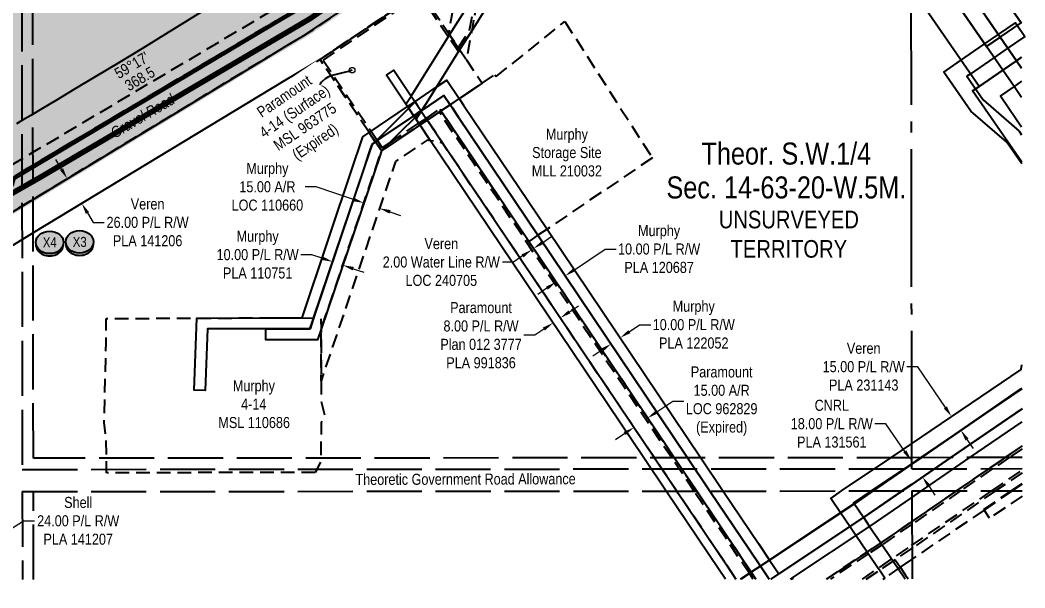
# Model space of a CAD drawing. Extents: x 503915 to 506420, y 6032769 to 6034726.
# Drawn here: x 504877 to 505789, y 6032769 to 6033284 of the extents above; entities that cross this region are included whole.
import ezdxf
from ezdxf.enums import TextEntityAlignment as Align

# ---------------------------------------------------------------- set-up
doc = ezdxf.new("R2010")
doc.units = 0
doc.header["$LTSCALE"] = 5
doc.header["$PDSIZE"] = 0.5
for name, pattern in [('foc-ACCESSROAD', [3.75, 2.5, -1.25]), ('foc-FLOWLINE', [3.75, 2.5, -1.25]), ('foc-QUARTERLINE', [33, 25, -3, 2, -3]), ('foc-UNSURVEYED', [12.5, 10, -2.5])]:
    doc.linetypes.add(name, pattern=pattern)
doc.layers.get('Defpoints').update_dxf_attribs({"color": 9})
for name, color, linetype in [('AS-ROADS', 254, 'Continuous'), ('C-AR', 13, 'foc-ACCESSROAD'), ('C-RW', 13, 'Continuous'), ('C-SYMBOL', 7, 'Continuous'), ('C-WS', 13, 'foc-ACCESSROAD'), ('F-AR', 190, 'foc-ACCESSROAD'), ('F-EZE', 190, 'foc-FLOWLINE'), ('F-RW', 190, 'Continuous'), ('F-WS', 190, 'foc-ACCESSROAD'), ('L-BD', 7, 'Continuous'), ('L-ROAD-T', 7, 'Continuous'), ('L-SECQ', 8, 'foc-QUARTERLINE'), ('L-UNS-T', 3, 'Continuous'), ('L-USEC', 7, 'foc-UNSURVEYED'), ('P-CROSSINGS', 250, 'Continuous'), ('P-PROPOSED', 10, 'Continuous'), ('P-PROPOSED-H', 21, 'Continuous'), ('T-WATER', 160, 'Continuous'), ('T-WATER-H', 133, 'Continuous')]:
    doc.layers.add(name, color=color, linetype=linetype)
for name, color, linetype, lineweight in [('C-AR-T', 13, 'Continuous', 9), ('C-RW-T', 13, 'Continuous', 9), ('F-AR-T', 190, 'Continuous', 9), ('F-RW-T', 190, 'Continuous', 9), ('F-WS-T', 190, 'Continuous', 9), ('T-TEXT', 48, 'Continuous', 18)]:
    doc.layers.add(name, color=color, linetype=linetype, lineweight=lineweight)
doc.styles.add('175L', font='ARIALN.TTF', dxfattribs={"height": 20})
doc.styles.add('80CG', font='ARIALN.TTF', dxfattribs={"height": 10})
doc.styles.add('80L', font='ARIALN.TTF', dxfattribs={"height": 10})
doc.styles.add('Crossing', font='ARIALN.TTF', dxfattribs={"height": 10})
doc.styles.get("Standard").update_dxf_attribs({"font": 'ARIALN.TTF'})
doc.dimstyles.new('Compass 5 000', dxfattribs={"dimscale": 5, "dimtxt": 9, "dimasz": 2, "dimexe": 0.2, "dimexo": 0.0625, "dimgap": 0.5, "dimtad": 0, "dimtih": 1, "dimtoh": 1, "dimzin": 0, "dimdsep": 46, "dimtxsty": '80CG', "dimcen": 0.1, "dimse1": 1, "dimse2": 1, "dimclrd": 256, "dimclrt": 256, "dimaunit": 1, "dimadec": 4, "dimazin": 0, "dimtfac": 0.06, "dimtofl": 0, "dimtmove": 0, "dimatfit": 1, "dimfxl": 0.2, "dimtolj": 1, "dimtzin": 0, "dimlwd": -1, "dimarcsym": 0})

# ---------------------------------------------------------------- blocks, each defined once
blk = doc.blocks.new('*D422')
at = {"layer": 'Defpoints', "color": 0, "transparency": 16777216}
for p in [(505203.43, 6033113.46), (505164.11, 6033044.26), (505178.31, 6033039.44)]:
    blk.add_point(p, dxfattribs=at)
at = {"layer": 'F-AR-T', "transparency": 16777216}
for p, q in [((505145.97, 6033132.96), (505135.97, 6033132.96)), ((505179.76, 6033121.5), (505145.97, 6033132.96)), ((505212.9, 6033110.25), (505222.37, 6033107.04))]:
    blk.add_line(p, q, dxfattribs=at)
for points in [[(505180.29, 6033123.08), (505179.22, 6033119.92), (505189.23, 6033118.28)], [(505213.44, 6033111.83), (505212.37, 6033108.67), (505203.43, 6033113.46)]]:
    blk.add_solid(points, dxfattribs=at)
at = {"layer": 'F-AR-T', "transparency": 16777216, "insert": (505101.68, 6033132.96), "char_height": 10, "attachment_point": 5, "style": '80CG'}
blk.add_mtext('\\A1;Murphy\\P15.00 A/R\\PLOC 110660', dxfattribs=at)
blk = doc.blocks.new('*D426')
at = {"layer": 'Defpoints', "color": 0, "transparency": 16777216}
for p in [(505437.01, 6032937.44), (505424.55, 6032929.06), (505446.65, 6032923.1)]:
    blk.add_point(p, dxfattribs=at)
at = {"layer": 'F-AR-T', "transparency": 16777216}
for p, q in [((505454.95, 6032928.68), (505469.57, 6032938.52)), ((505469.57, 6032938.52), (505479.57, 6032938.52)), ((505425.9, 6032909.14), (505417.6, 6032903.56))]:
    blk.add_line(p, q, dxfattribs=at)
for points in [[(505454.02, 6032930.07), (505455.88, 6032927.3), (505446.65, 6032923.1)], [(505424.97, 6032910.52), (505426.83, 6032907.76), (505434.19, 6032914.72)]]:
    blk.add_solid(points, dxfattribs=at)
at = {"layer": 'F-AR-T', "transparency": 16777216, "insert": (505513.88, 6032938.52), "char_height": 10, "attachment_point": 5, "style": '80CG'}
blk.add_mtext('\\A1;Paramount\\P15.00 A/R\\PLOC 962829\\P(Expired)', dxfattribs=at)
blk = doc.blocks.new('*D431')
at = {"layer": 'C-RW-T', "transparency": 16777216}
for p, q in [((504914.88, 6033148.98), (504909.79, 6033157.59)), ((504938.35, 6033109.27), (504943.44, 6033100.66)), ((504943.44, 6033100.66), (504953.44, 6033100.66))]:
    blk.add_line(p, q, dxfattribs=at)
for points in [[(504916.32, 6033149.83), (504913.45, 6033148.13), (504919.97, 6033140.37)], [(504939.79, 6033110.11), (504936.92, 6033108.42), (504933.26, 6033117.87)]]:
    blk.add_solid(points, dxfattribs=at)
at = {"layer": 'Defpoints', "color": 0, "transparency": 16777216}
for p in [(504933.26, 6033117.87), (504804.86, 6033072.34), (504818.15, 6033049.84)]:
    blk.add_point(p, dxfattribs=at)
at = {"layer": 'C-RW-T', "transparency": 16777216, "insert": (504992.98, 6033100.66), "char_height": 10, "attachment_point": 5, "style": '80CG', "bg_fill": 3, "box_fill_scale": 1.1, "bg_fill_color": 256, "bg_fill_true_color": 13158600, "bg_fill_transparency": 0}
blk.add_mtext('\\A1;Veren\\P26.00 P/L R/W\\PPLA 141206', dxfattribs=at)
blk = doc.blocks.new('*D434')
at = {"layer": 'Defpoints', "color": 0, "transparency": 16777216}
for p in [(505376.77, 6033062.86), (505368.47, 6033057.28), (505421.78, 6032995.96)]:
    blk.add_point(p, dxfattribs=at)
at = {"layer": 'F-RW-T', "transparency": 16777216}
for p, q in [((505430.08, 6033001.54), (505439.47, 6033007.86)), ((505439.47, 6033007.86), (505449.47, 6033007.86)), ((505405.19, 6032984.8), (505396.89, 6032979.22))]:
    blk.add_line(p, q, dxfattribs=at)
for points in [[(505429.14, 6033002.92), (505431.01, 6033000.16), (505421.78, 6032995.96)], [(505404.26, 6032986.18), (505406.12, 6032983.41), (505413.48, 6032990.38)]]:
    blk.add_solid(points, dxfattribs=at)
at = {"layer": 'F-RW-T', "transparency": 16777216, "insert": (505488.55, 6033007.86), "char_height": 10, "attachment_point": 5, "style": '80CG'}
blk.add_mtext('\\A1;Murphy\\P10.00 P/L R/W\\PPLA 122052', dxfattribs=at)
blk = doc.blocks.new('*D436')
at = {"layer": 'Defpoints', "color": 0, "transparency": 16777216}
for p in [(505159.68, 6033061.47), (505160.86, 6033064.99), (505168.93, 6033058.35)]:
    blk.add_point(p, dxfattribs=at)
at = {"layer": 'F-RW-T', "transparency": 16777216}
for p, q in [((505141.91, 6033071.37), (505131.91, 6033071.37)), ((505151.38, 6033068.18), (505141.91, 6033071.37)), ((505179.59, 6033058.69), (505189.07, 6033055.5))]:
    blk.add_line(p, q, dxfattribs=at)
for points in [[(505151.92, 6033069.76), (505150.85, 6033066.6), (505160.86, 6033064.99)], [(505180.12, 6033060.27), (505179.06, 6033057.11), (505170.11, 6033061.88)]]:
    blk.add_solid(points, dxfattribs=at)
at = {"layer": 'F-RW-T', "transparency": 16777216, "insert": (505092.82, 6033071.37), "char_height": 10, "attachment_point": 5, "style": '80CG'}
blk.add_mtext('\\A1;Murphy\\P10.00 P/L R/W\\PPLA 110751', dxfattribs=at)
blk = doc.blocks.new('*D437')
at = {"layer": 'Defpoints', "color": 0, "transparency": 16777216}
for p in [(505371.9, 6033052.18), (505366.17, 6033042.7), (505374.51, 6033048.31)]:
    blk.add_point(p, dxfattribs=at)
at = {"layer": 'F-RW-T', "transparency": 16777216}
for p, q in [((505380.2, 6033057.76), (505408.02, 6033076.48)), ((505408.02, 6033076.48), (505418.02, 6033076.48)), ((505355.27, 6033040.99), (505346.97, 6033035.41))]:
    blk.add_line(p, q, dxfattribs=at)
for points in [[(505379.27, 6033059.15), (505381.13, 6033056.38), (505371.9, 6033052.18)], [(505354.34, 6033042.37), (505356.2, 6033039.61), (505363.57, 6033046.57)]]:
    blk.add_solid(points, dxfattribs=at)
at = {"layer": 'F-RW-T', "transparency": 16777216, "insert": (505457.11, 6033076.48), "char_height": 10, "attachment_point": 5, "style": '80CG'}
blk.add_mtext('\\A1;Murphy\\P10.00 P/L R/W\\PPLA 120687', dxfattribs=at)
blk = doc.blocks.new('*D441')
at = {"layer": 'Defpoints', "color": 0, "transparency": 16777216}
for p in [(505681.7, 6032881.85), (505685.84, 6032884.7), (505691.92, 6032866.99)]:
    blk.add_point(p, dxfattribs=at)
at = {"layer": 'F-RW-T', "transparency": 16777216}
for p, q in [((505662.9, 6032918.03), (505652.9, 6032918.03)), ((505680.17, 6032892.94), (505662.9, 6032918.03)), ((505701.74, 6032861.61), (505707.41, 6032853.37))]:
    blk.add_line(p, q, dxfattribs=at)
for points in [[(505681.55, 6032893.88), (505678.8, 6032891.99), (505685.84, 6032884.7)], [(505703.11, 6032862.55), (505700.37, 6032860.66), (505696.07, 6032869.85)]]:
    blk.add_solid(points, dxfattribs=at)
at = {"layer": 'F-RW-T', "transparency": 16777216, "insert": (505613.81, 6032918.03), "char_height": 10, "attachment_point": 5, "style": '80CG'}
blk.add_mtext('\\A1;CNRL\\P18.00 P/L R/W\\PPLA 131561', dxfattribs=at)
blk = doc.blocks.new('*D443')
at = {"layer": 'Defpoints', "color": 0, "transparency": 16777216}
for p in [(505343, 6033050.31), (505336.38, 6033045.86), (505360.85, 6033009.49)]:
    blk.add_point(p, dxfattribs=at)
at = {"layer": 'F-RW-T', "transparency": 16777216}
for p, q in [((505375.76, 6033019.52), (505384.06, 6033025.1)), ((505352.56, 6033003.91), (505344.26, 6032998.32)), ((505344.26, 6032998.32), (505334.26, 6032998.32))]:
    blk.add_line(p, q, dxfattribs=at)
for points in [[(505374.83, 6033020.9), (505376.69, 6033018.14), (505367.47, 6033013.94)], [(505351.63, 6033005.29), (505353.49, 6033002.52), (505360.85, 6033009.49)]]:
    blk.add_solid(points, dxfattribs=at)
at = {"layer": 'F-RW-T', "transparency": 16777216, "insert": (505295.52, 6032998.32), "char_height": 10, "attachment_point": 5, "style": '80CG', "bg_fill": 3, "box_fill_scale": 1.1, "bg_fill_color": 256, "bg_fill_true_color": 13158600, "bg_fill_transparency": 0}
blk.add_mtext('\\A1;Paramount\\P8.00 P/L R/W\\PPlan 012 3777\\PPLA 991836', dxfattribs=at)
blk = doc.blocks.new('*D459')
at = {"layer": 'C-AR-T', "transparency": 16777216}
for p, q in [((505351.47, 6033082.53), (505359.77, 6033088.11)), ((505333.24, 6033070.26), (505324.94, 6033064.68)), ((505324.94, 6033064.68), (505314.94, 6033064.68))]:
    blk.add_line(p, q, dxfattribs=at)
for points in [[(505350.54, 6033083.91), (505352.4, 6033081.14), (505343.18, 6033076.94)], [(505332.31, 6033071.64), (505334.17, 6033068.88), (505341.54, 6033075.84)]]:
    blk.add_solid(points, dxfattribs=at)
at = {"layer": 'Defpoints', "color": 0, "transparency": 16777216}
for p in [(505311.49, 6033120.51), (505313.13, 6033121.61), (505341.54, 6033075.84)]:
    blk.add_point(p, dxfattribs=at)
at = {"layer": 'C-AR-T', "transparency": 16777216, "insert": (505259.49, 6033064.68), "char_height": 10, "attachment_point": 5, "style": '80CG'}
blk.add_mtext('\\A1;Veren\\P2.00 Water Line R/W\\PLOC 240705', dxfattribs=at)
blk = doc.blocks.new('xing2')
h = blk.add_hatch(color=50)
h.dxf.hatch_style = 1
edge = h.paths.add_edge_path()
edge.add_ellipse((0, 0), major_axis=(-12.5, 0), ratio=0.816297, start_angle=0, end_angle=360)
h = blk.add_hatch(color=250)
h.dxf.hatch_style = 1
edge = h.paths.add_edge_path()
edge.add_ellipse((0, -2.05), major_axis=(-12.5, 0), ratio=0.816297, start_angle=0, end_angle=180)
edge.add_line((12.5, -2.05), (12.5, 0))
edge.add_ellipse((0, 0), major_axis=(-12.5, 0), ratio=0.816297, start_angle=0, end_angle=180, ccw=False)
edge.add_line((-12.5, 0), (-12.5, -2.05))
at = {"color": 250}
blk.add_ellipse((0, 0), major_axis=(-12.5, 0), ratio=0.816297, dxfattribs=at)
blk.add_ellipse((0, -2.05), major_axis=(-12.5, 0), ratio=0.816297, start_param=0, end_param=3.141593, dxfattribs=at)
at = {"color": 250, "style": 'Crossing'}
blk.add_attdef('CROSSING', text='', height=9, dxfattribs=at).set_placement((0.09, 0.02), align=Align.MIDDLE_CENTER)
at = {"color": 250, "style": 'Crossing', "flags": 1}
for tag, p in [('OWNER', (0.09, -12.49)), ('DESCRIPTION', (0.09, -25.77)), ('LOCATION', (0.09, -39.3)), ('DWG_REF', (0.09, -52.84))]:
    blk.add_attdef(tag, text='', height=9, dxfattribs=at).set_placement(p, align=Align.MIDDLE_CENTER)
blk = doc.blocks.new('*D475')
at = {"layer": 'C-RW-T', "transparency": 16777216}
for p, q in [((504829.66, 6032797.9), (504880.47, 6032829.9)), ((504880.47, 6032829.9), (504890.47, 6032829.9)), ((504792.43, 6032774.44), (504783.96, 6032769.11))]:
    blk.add_line(p, q, dxfattribs=at)
for points in [[(504828.77, 6032799.31), (504830.55, 6032796.49), (504821.2, 6032792.57)], [(504791.54, 6032775.85), (504793.31, 6032773.03), (504800.89, 6032779.77)]]:
    blk.add_solid(points, dxfattribs=at)
at = {"layer": 'Defpoints', "color": 0, "transparency": 16777216}
for p in [(504811.63, 6032807.75), (504791.32, 6032794.96), (504821.2, 6032792.57)]:
    blk.add_point(p, dxfattribs=at)
at = {"layer": 'C-RW-T', "transparency": 16777216, "insert": (504930.01, 6032829.9), "char_height": 10, "attachment_point": 5, "style": '80CG'}
blk.add_mtext('\\A1;Shell\\P24.00 P/L R/W\\PPLA 141207', dxfattribs=at)
blk = doc.blocks.new('*D484')
at = {"layer": 'C-RW-T', "transparency": 16777216}
for p, q in [((505691.84, 6032969.73), (505681.84, 6032969.73)), ((505716.83, 6032932.83), (505691.84, 6032969.73)), ((505736.47, 6032903.82), (505742.08, 6032895.54))]:
    blk.add_line(p, q, dxfattribs=at)
for points in [[(505718.21, 6032933.76), (505715.45, 6032931.89), (505722.44, 6032924.55)], [(505737.85, 6032904.76), (505735.09, 6032902.89), (505730.87, 6032912.1)]]:
    blk.add_solid(points, dxfattribs=at)
at = {"layer": 'Defpoints', "color": 0, "transparency": 16777216}
for p in [(505755.39, 6032946.86), (505763.81, 6032934.42), (505722.44, 6032924.55)]:
    blk.add_point(p, dxfattribs=at)
at = {"layer": 'C-RW-T', "transparency": 16777216, "insert": (505642.75, 6032969.73), "char_height": 10, "attachment_point": 5, "style": '80CG'}
blk.add_mtext('\\A1;Veren\\P15.00 P/L R/W\\PPLA 231143', dxfattribs=at)

msp = doc.modelspace()

# ---------------------------------------------------------------- hatches: boundary and pattern name
at = {"layer": 'AS-ROADS', "true_color": 0xf3d8df}
h = msp.add_hatch(color=254, dxfattribs=at)
h.dxf.hatch_style = 1
h.paths.add_polyline_path([(505287.288, 6033380.609), (505277.919, 6033328.244), (505236.272, 6033335.722), (505137.742, 6033269.355), (505118.383, 6033257.901), (505105.474, 6033250.263), (504890.392, 6033119.849), (504864.417, 6033104.099), (504860.253, 6033101.575), (504852.025, 6033096.585), (504792.386, 6033061.204), (504780.215, 6033053.99), (504773.354, 6033049.924), (504715.604, 6033144.287), (504765.87, 6033253.28), (504656.879, 6033303.546), (504606.612, 6033194.554), (504653.54, 6033172.924), (504607.961, 6033144.221), (504604.697, 6033149.828), (504595.348, 6033164.647), (504488.11, 6033334.926), (504480.121, 6033347.612), (504477.566, 6033351.671), (504859.711, 6033589.322), (504884.793, 6033604.92), (504889.854, 6033604.265), (505122.331, 6033574.18), (505149.131, 6033557.499), (505242.681, 6033499.275), (505312.783, 6033485.469), (505312.334, 6033483.139), (505301.377, 6033426.316)])
at = {"layer": 'P-PROPOSED-H'}
h = msp.add_hatch(color=256, dxfattribs=at)
h.dxf.hatch_style = 1
h.paths.add_polyline_path([(504710.65, 6033012.921), (504709.629, 6033014.64), (504838.046, 6033090.731), (504824.252, 6033113.95), (504853.288, 6033131.197), (505141.7, 6033302.508), (505222.267, 6033347.725), (505235.14, 6033363.059), (505258.041, 6033453.13), (505217.968, 6033465.389), (505199.457, 6033442.655), (505179.666, 6033457.112), (505180.845, 6033458.727), (505199.105, 6033445.389), (505217.266, 6033467.695), (505260.449, 6033454.485), (505236.966, 6033362.123), (505223.564, 6033346.16), (505142.699, 6033300.776), (504856.034, 6033130.524), (504826.982, 6033113.268), (504840.7, 6033090.177)])
at = {"layer": 'T-WATER-H'}
h = msp.add_hatch(color=256, dxfattribs=at)
h.dxf.hatch_style = 1
h.paths.add_polyline_path([(504750.496, 6033332.604), (504744.912, 6033342.58), (504740.687, 6033350.42), (504737.647, 6033356.441), (504735.616, 6033360.965), (504734.418, 6033364.31), (504733.88, 6033366.797), (504733.825, 6033368.746), (504734.078, 6033370.476), (504734.501, 6033372.254), (504735.102, 6033374.132), (504735.924, 6033376.111), (504737.01, 6033378.19), (504738.406, 6033380.368), (504740.155, 6033382.646), (504742.3, 6033385.023), (504744.887, 6033387.498), (504747.978, 6033390.078), (504751.72, 6033392.799), (504756.279, 6033395.702), (504761.821, 6033398.828), (504768.511, 6033402.219), (504776.517, 6033405.918), (504786.003, 6033409.966), (504797.136, 6033414.404), (504809.994, 6033419.237), (504824.304, 6033424.313), (504839.706, 6033429.445), (504855.838, 6033434.442), (504872.339, 6033439.117), (504888.85, 6033443.28), (504905.009, 6033446.742), (504920.455, 6033449.315), (504934.895, 6033450.865), (504948.305, 6033451.477), (504960.727, 6033451.292), (504972.206, 6033450.45), (504982.784, 6033449.092), (504992.504, 6033447.357), (505001.409, 6033445.386), (505009.543, 6033443.32), (505016.959, 6033441.268), (505023.749, 6033439.218), (505030.016, 6033437.125), (505035.862, 6033434.945), (505041.391, 6033432.636), (505046.704, 6033430.152), (505051.904, 6033427.451), (505057.095, 6033424.489), (505062.347, 6033421.241), (505067.611, 6033417.762), (505072.804, 6033414.127), (505077.844, 6033410.411), (505082.651, 6033406.687), (505087.143, 6033403.032), (505091.238, 6033399.518), (505094.855, 6033396.222), (505097.935, 6033393.198), (505100.517, 6033390.432), (505102.662, 6033387.889), (505104.431, 6033385.535), (505105.885, 6033383.336), (505107.085, 6033381.258), (505108.094, 6033379.266), (505108.972, 6033377.328), (505109.769, 6033375.411), (505110.491, 6033373.499), (505111.132, 6033371.579), (505111.686, 6033369.638), (505112.148, 6033367.662), (505112.512, 6033365.638), (505112.771, 6033363.553), (505112.92, 6033361.393), (505112.955, 6033359.152), (505112.876, 6033356.843), (505112.685, 6033354.487), (505112.384, 6033352.107), (505111.973, 6033349.721), (505111.456, 6033347.352), (505110.833, 6033345.02), (505110.107, 6033342.746), (505109.209, 6033340.506), (505107.796, 6033338.097), (505105.452, 6033335.272), (505101.764, 6033331.783), (505096.317, 6033327.384), (505088.696, 6033321.826), (505078.489, 6033314.864), (505065.279, 6033306.248), (505048.866, 6033295.856), (505029.893, 6033284.061), (505009.216, 6033271.359), (504987.691, 6033258.246), (504966.175, 6033245.22), (504945.523, 6033232.777), (504926.592, 6033221.412), (504910.238, 6033211.624), (504897.102, 6033203.783), (504886.96, 6033197.759), (504879.377, 6033193.296), (504873.914, 6033190.139), (504870.134, 6033188.031), (504867.599, 6033186.718), (504865.873, 6033185.944), (504864.517, 6033185.452), (504863.17, 6033185.032), (504861.77, 6033184.645), (504860.334, 6033184.298), (504858.875, 6033183.998), (504857.409, 6033183.751), (504855.95, 6033183.563), (504854.515, 6033183.441), (504853.116, 6033183.391), (504851.767, 6033183.418), (504850.463, 6033183.521), (504849.198, 6033183.697), (504847.966, 6033183.943), (504846.758, 6033184.256), (504845.569, 6033184.633), (504844.392, 6033185.072), (504843.221, 6033185.57), (504842.051, 6033186.121), (504840.899, 6033186.709), (504839.782, 6033187.315), (504838.72, 6033187.922), (504837.73, 6033188.509), (504836.831, 6033189.059), (504836.043, 6033189.552), (504835.383, 6033189.97), (504834.832, 6033190.355), (504834.216, 6033190.985), (504833.32, 6033192.201), (504831.932, 6033194.341), (504829.839, 6033197.746), (504826.828, 6033202.755), (504822.685, 6033209.708), (504817.198, 6033218.944), (504810.254, 6033230.639), (504802.138, 6033244.323), (504793.238, 6033259.359), (504783.939, 6033275.112), (504774.629, 6033290.949), (504765.695, 6033306.233), (504757.521, 6033320.329)])

# ---------------------------------------------------------------- linework, layer by layer
at = {"layer": 'AS-ROADS', "const_width": 5, "flags": 128}
msp.add_lwpolyline([(504802.275, 6033227.62), (504781.893, 6033216.117), (504782.133, 6033211.324), (504784.318, 6033205.698), (504801.916, 6033172.568), (504824.63, 6033130.306), (504835.908, 6033119.837), (504845.542, 6033117.662), (504855.487, 6033118.749), (504896.665, 6033142.2), (505140.35, 6033285.469), (505225.508, 6033344.272), (505239.443, 6033360.907), (505264.55, 6033460.019)], dxfattribs=at)
at = {"layer": 'C-AR', "linetype": 'foc-ACCESSROAD', "flags": 128}
msp.add_lwpolyline([(504716.672, 6033007.187), (504694.841, 6032994.272), (504689.811, 6033002.914), (504711.351, 6033015.658), (504771.938, 6033051.517), (504778.863, 6033055.626), (504791.033, 6033062.834), (504850.674, 6033098.224), (504858.492, 6033127.065), (504858.874, 6033128.475), (504862.246, 6033140.911), (504864.674, 6033149.87), (504888.993, 6033164.292), (505131.751, 6033308.256), (505148.776, 6033411.903), (505196.87, 6033475.708), (505204.851, 6033469.692), (505199.975, 6033463.223), (505170.491, 6033424.106), (505158.24, 6033407.853), (505141.562, 6033306.323), (505140.858, 6033302.037), (504889.006, 6033152.68), (504873.26, 6033143.341), (504870.828, 6033134.37), (504863.067, 6033105.738), (504859.26, 6033091.696), (504858.915, 6033091.491), (504787.513, 6033049.099), (504716.672, 6033007.187)], close=True, dxfattribs=at)
at = {"layer": 'C-AR'}
for points in [[(505542.519, 6032777.095), (505539.099, 6032782.177), (505488.803, 6032856.932), (505468.524, 6032887.075), (505257.55, 6033200.684), (505246.745, 6033193.416), (505240.108, 6033188.949), (505234.431, 6033185.129), (505205.254, 6033165.501), (505199.618, 6033173.869), (505193.96, 6033182.277), (505149.425, 6033248.487), (505240.711, 6033309.902), (505266.213, 6033271.997), (505266.974, 6033270.866), (505274.931, 6033259.038), (505285.176, 6033275.177), (505289.793, 6033301.094)], [(505291.802, 6033300.743), (505287.06, 6033274.449), (505276.141, 6033257.235), (505274.978, 6033255.403), (505265.816, 6033269.017), (505240.183, 6033307.117), (505152.214, 6033247.933), (505195.694, 6033183.305), (505201.177, 6033175.156), (505205.815, 6033168.263), (505212.585, 6033172.818), (505239.009, 6033190.595), (505245.642, 6033195.057), (505258.122, 6033203.454), (505259.196, 6033201.802), (505265.12, 6033192.997), (505338.815, 6033083.434), (505465.275, 6032895.429), (505470.943, 6032887.077), (505485.574, 6032865.326), (505491.22, 6032856.934), (505530.714, 6032798.221), (505540.763, 6032783.283), (505544.924, 6032777.096)], [(504873.27, 6033143.333), (504889.006, 6033152.68), (505140.868, 6033302.029)], [(505142.699, 6033300.776), (504889.009, 6033150.327), (504874.997, 6033142.018)], [(505608.974, 6032777.143), (505645.758, 6032801.644), (505658.23, 6032809.951), (505658.775, 6032810.311), (505686.088, 6032829.049), (505727.023, 6032857.114), (505771.096, 6032887.286), (505786.449, 6032897.815)], [(505786.452, 6032895.392), (505774.632, 6032887.289), (505730.618, 6032857.117), (505686.091, 6032826.595), (505659.909, 6032808.645), (505659.363, 6032808.282), (505646.892, 6032799.975), (505612.617, 6032777.146)]]:
    msp.add_lwpolyline(points, dxfattribs=at)
at = {"layer": 'C-RW', "flags": 128}
for points in [[(505786.03, 6033213.97), (505779.171, 6033223.959), (505768.955, 6033238.816), (505754.195, 6033260.27), (505713.111, 6033320.033), (505717.8, 6033323.307), (505730.151, 6033331.928), (505745.025, 6033342.118), (505760.012, 6033352.386), (505685.685, 6033481.703), (505570.971, 6033681.282), (505558.901, 6033702.283), (505554.915, 6033709.219), (505549.756, 6033717.809), (505541.332, 6033732.581), (505526.439, 6033758.686), (505513.522, 6033781.197)], [(505530.758, 6033781.209), (505539.43, 6033766.063), (505554.361, 6033739.992), (505567.947, 6033716.658), (505571.935, 6033709.723), (505588.282, 6033681.296), (505685.646, 6033511.991), (505777.506, 6033352.264), (505765.013, 6033343.683), (505750.015, 6033333.425), (505735.149, 6033323.218), (505731.103, 6033320.401), (505766.581, 6033268.768), (505781.316, 6033247.324), (505785.996, 6033240.513)], [(504863.067, 6033105.738), (504889.041, 6033121.488), (505104.123, 6033251.902), (505117.033, 6033259.54), (505136.391, 6033270.994), (505234.922, 6033337.361), (505276.568, 6033329.883), (505296.412, 6033326.321), (505304.245, 6033324.914), (505327.217, 6033320.79), (505685.871, 6033337.355), (505700.737, 6033338.042), (505713.111, 6033320.033), (505754.192, 6033260.265), (505766.583, 6033268.772), (505785.601, 6033281.838), (505785.943, 6033281.337)], [(505785.983, 6033250.541), (505781.319, 6033247.332), (505768.954, 6033238.822), (505747.479, 6033224.046), (505687.47, 6033311.315), (505685.904, 6033311.243), (505325.524, 6033294.678), (505299.723, 6033299.311), (505291.831, 6033300.728), (505286.435, 6033301.696), (505271.989, 6033304.29), (505240.704, 6033309.907), (505149.42, 6033248.493), (505117.362, 6033229.526), (504889.075, 6033091.073), (504858.936, 6033072.795)]]:
    msp.add_lwpolyline(points, dxfattribs=at)
at = {"layer": 'C-RW'}
for points in [[(505786.115, 6033153.758), (505772.59, 6033173.43), (505739.822, 6033201.714), (505715.517, 6033237.066), (505730.73, 6033247.525), (505752.189, 6033262.278), (505764.566, 6033270.788), (505780.539, 6033281.769), (505782.078, 6033279.529), (505789.028, 6033269.422), (505773.053, 6033258.439), (505760.684, 6033249.935), (505739.221, 6033235.178), (505736.354, 6033233.207), (505751.039, 6033211.847), (505783.845, 6033183.508), (505786.08, 6033180.256)], [(505660.531, 6032777.181), (505661.796, 6032778.048), (505656.969, 6032785.095), (505655.811, 6032786.805), (505645.757, 6032801.65), (505635.656, 6032816.566), (505630.05, 6032824.843), (505621.641, 6032837.259), (505612.809, 6032850.301), (505622.759, 6032857.037), (505667.317, 6032887.216), (505685.997, 6032899.867), (505785.589, 6032967.315), (505786.353, 6032971.448)], [(505786.381, 6032949.754), (505741.19, 6032919.148), (505694.069, 6032887.236), (505686.02, 6032881.786), (505649.512, 6032857.059), (505633.618, 6032846.296), (505634.125, 6032845.548), (505642.534, 6032833.131), (505648.14, 6032824.854), (505658.229, 6032809.957), (505668.189, 6032795.25), (505669.441, 6032793.402), (505674.071, 6032786.565), (505680.417, 6032777.195)]]:
    msp.add_lwpolyline(points, dxfattribs=at)
at = {"layer": 'C-WS', "flags": 128}
msp.add_lwpolyline([(505285.937, 6033382.248), (505276.568, 6033329.883), (505234.922, 6033337.361), (505136.391, 6033270.994), (505117.033, 6033259.54), (505104.123, 6033251.902), (504889.041, 6033121.488), (504863.067, 6033105.738), (504858.902, 6033103.214), (504850.674, 6033098.224), (504791.036, 6033062.844), (504778.864, 6033055.629), (504772.003, 6033051.563), (504714.253, 6033145.926), (504764.52, 6033254.919), (504655.528, 6033305.186), (504605.262, 6033196.193), (504652.19, 6033174.563), (504606.61, 6033145.86), (504603.347, 6033151.467), (504593.997, 6033166.286), (504486.76, 6033336.565), (504478.77, 6033349.251), (504476.215, 6033353.31), (504858.361, 6033590.961), (504883.442, 6033606.559), (504888.503, 6033605.904), (505120.981, 6033575.819), (505147.78, 6033559.139), (505241.331, 6033500.914), (505311.432, 6033487.108), (505310.983, 6033484.778), (505300.026, 6033427.955), (505285.937, 6033382.248)], close=True, dxfattribs=at)
at = {"layer": 'C-WS'}
msp.add_lwpolyline([(505645.07, 6032777.169), (505669.925, 6032793.725), (505671.273, 6032794.64), (505675.45, 6032788.443), (505680.792, 6032780.567), (505683.074, 6032777.197)], dxfattribs=at)
at = {"layer": 'F-AR', "linetype": 'foc-ACCESSROAD', "flags": 128}
for points in [[(505383.971, 6033781.102), (505382.784, 6033774.568), (505366.303, 6033681.124), (505335.024, 6033503.803), (505319.462, 6033423.101), (505305.414, 6033377.523), (505294.263, 6033314.098), (505287.052, 6033274.454), (505282.264, 6033248.133), (505276.131, 6033257.25), (505266.973, 6033270.863), (505266.211, 6033271.994), (505285.937, 6033382.248), (505300.026, 6033427.955), (505315.352, 6033507.435), (505345.987, 6033681.109), (505363.092, 6033778.092), (505363.636, 6033781.087)], [(505526.85, 6032777.083), (505518.215, 6032789.921), (505473.149, 6032856.919), (505452.794, 6032887.062), (505255.114, 6033180.97), (505249.689, 6033189.039), (505246.744, 6033193.42), (505259.192, 6033201.794), (505265.115, 6033192.986), (505338.83, 6033083.367), (505465.255, 6032895.389), (505470.927, 6032887.076), (505485.574, 6032865.326), (505491.222, 6032856.933), (505530.714, 6032798.22), (505540.762, 6032783.281), (505544.923, 6032777.096)]]:
    msp.add_lwpolyline(points, dxfattribs=at)
msp.add_lwpolyline([(505255.114, 6033180.97), (505260.767, 6033172.565), (505249.617, 6033174.811), (505246.793, 6033175.38), (505217.827, 6033155.886), (505150.357, 6032957.063), (505150.426, 6033003.85), (505198.789, 6033146.465), (505203.61, 6033160.672), (505205.25, 6033165.504), (505234.429, 6033185.135), (505240.106, 6033188.955), (505246.744, 6033193.42), (505249.689, 6033189.039), (505255.114, 6033180.97)], close=True, dxfattribs=at)
at = {"layer": 'F-AR'}
for points in [[(505608.963, 6032777.143), (505658.768, 6032810.316), (505686.088, 6032829.049), (505727.023, 6032857.114), (505771.061, 6032887.287), (505786.449, 6032897.836)], [(505786.48, 6032873.637), (505762.416, 6032857.137), (505686.119, 6032804.829), (505671.272, 6032794.645), (505669.925, 6032793.725), (505645.07, 6032777.169)]]:
    msp.add_lwpolyline(points, dxfattribs=at)
at = {"layer": 'F-EZE'}
for points in [[(505641.685, 6032777.167), (505686.116, 6032807.481), (505758.898, 6032857.135), (505786.477, 6032875.951)], [(505786.494, 6032863.264), (505777.528, 6032857.147), (505752.001, 6032839.735), (505686.132, 6032794.794), (505675.884, 6032787.802), (505660.316, 6032777.18)], [(505786.508, 6032852.326), (505757.033, 6032832.321), (505751.7, 6032840.177), (505776.704, 6032857.148), (505786.493, 6032863.792)]]:
    msp.add_lwpolyline(points, dxfattribs=at)
at = {"layer": 'F-RW', "flags": 128}
for points in [[(505472.23, 6033781.166), (505518.834, 6033699.986), (505523.751, 6033691.435), (505527.816, 6033684.351), (505529.594, 6033681.25), (505685.778, 6033409.216), (505730.151, 6033331.928), (505735.148, 6033323.221), (505731.103, 6033320.401), (505766.581, 6033268.77), (505754.195, 6033260.267), (505713.111, 6033320.033), (505717.8, 6033323.307), (505685.817, 6033379.014), (505514.874, 6033676.779), (505513.436, 6033679.267), (505512.302, 6033681.236), (505505.881, 6033692.462), (505504.743, 6033694.406), (505454.939, 6033781.154)], [(505786.394, 6032931.502), (505721.913, 6032887.271), (505686.482, 6032862.967), (505677.902, 6032857.082), (505643.582, 6032833.54), (505565.801, 6032781.895), (505558.588, 6032777.106)]]:
    msp.add_lwpolyline(points, dxfattribs=at)
at = {"layer": 'F-RW'}
for points in [[(505785.943, 6033281.337), (505785.601, 6033281.838), (505750.01, 6033333.434), (505765.012, 6033343.686), (505785.844, 6033358.005)], [(505785.996, 6033240.528), (505781.32, 6033247.332), (505766.584, 6033268.773), (505731.103, 6033320.401), (505735.147, 6033323.226), (505750.01, 6033333.434), (505785.601, 6033281.838), (505785.943, 6033281.338)], [(505298.569, 6033292.78), (505287.052, 6033274.454), (505276.131, 6033257.25), (505245.705, 6033208.667), (505241.254, 6033201.584), (505237.962, 6033196.359), (505236.604, 6033194.186), (505235.574, 6033195.744), (505229.578, 6033204.615), (505227.443, 6033207.794), (505232.098, 6033215.2), (505266.973, 6033270.863), (505294.263, 6033314.098)], [(505786.105, 6033155.254), (505741.578, 6033220.054), (505747.468, 6033224.024), (505768.956, 6033238.814), (505781.321, 6033247.328), (505785.983, 6033250.538)], [(505517.229, 6032777.076), (505511.559, 6032785.502), (505463.513, 6032856.912), (505443.231, 6032887.055), (505248.478, 6033176.505), (505241.465, 6033186.936), (505240.106, 6033188.955), (505236.604, 6033194.186), (505235.574, 6033195.744), (505229.578, 6033204.615), (505227.443, 6033207.794), (505209.654, 6033234.247), (505216.286, 6033238.715), (505232.098, 6033215.2), (505234.121, 6033212.192), (505237.843, 6033206.656), (505240.232, 6033203.103), (505241.254, 6033201.584), (505243.766, 6033197.848), (505246.744, 6033193.42), (505249.689, 6033189.039), (505255.114, 6033180.97), (505452.794, 6032887.062), (505473.149, 6032856.919), (505518.215, 6032789.921), (505526.85, 6032777.083)], [(505556.969, 6032777.105), (505549.093, 6032788.813), (505539.043, 6032803.752), (505503.273, 6032856.943), (505482.972, 6032887.086), (505347.143, 6033088.988), (505275.411, 6033195.639), (505269.522, 6033204.443), (505267.501, 6033207.402), (505261.872, 6033215.885), (505241.675, 6033202.253), (505241.138, 6033201.779), (505238.219, 6033199.919), (505234.464, 6033197.385), (505229.873, 6033194.285), (505205.252, 6033177.667), (505199.607, 6033173.855), (505196.665, 6033171.866), (505196.378, 6033170.75), (505194.103, 6033163.9), (505189.321, 6033149.676), (505143.648, 6033013.829), (505142.012, 6033008.945), (505140.351, 6033004.003), (505137.623, 6033004.008), (505103.096, 6033004.068), (505100.357, 6033004.073), (505047.402, 6033003.989), (505045.163, 6032948.053), (505035.171, 6032948.453), (505037.787, 6033013.813), (505103.114, 6033014.068), (505133.151, 6033014.018), (505179.931, 6033153.191), (505186.245, 6033171.976), (505188.257, 6033178.21), (505194.01, 6033182.17), (505228.867, 6033205.673), (505235.609, 6033210.034), (505254.824, 6033223.228), (505264.452, 6033229.74), (505275.779, 6033212.955), (505279.758, 6033207.057), (505355.426, 6033094.583), (505495.021, 6032887.095), (505515.301, 6032856.952), (505547.375, 6032809.283), (505557.426, 6032794.345), (505565.8, 6032781.897), (505643.582, 6032833.54), (505677.902, 6032857.082), (505686.482, 6032862.967), (505721.913, 6032887.271), (505786.394, 6032931.502)], [(505786.011, 6033228.663), (505779.171, 6033223.959), (505766.809, 6033215.456), (505774.538, 6033204.219), (505786.064, 6033187.392)], [(505544.922, 6032777.096), (505540.762, 6032783.281), (505530.713, 6032798.218), (505491.222, 6032856.933), (505485.571, 6032865.322), (505470.927, 6032887.077), (505465.273, 6032895.425), (505338.839, 6033083.385), (505265.116, 6033192.987), (505259.192, 6033201.794), (505246.744, 6033193.42), (505240.106, 6033188.955), (505234.429, 6033185.135), (505205.25, 6033165.504), (505199.621, 6033173.87), (505205.251, 6033177.671), (505229.872, 6033194.288), (505234.464, 6033197.387), (505238.218, 6033199.921), (505241.165, 6033201.717), (505241.675, 6033202.254), (505261.872, 6033215.885), (505267.503, 6033207.406), (505269.53, 6033204.459), (505275.421, 6033195.661), (505347.15, 6033089.002), (505483, 6032887.086), (505503.273, 6032856.943), (505539.043, 6032803.753), (505549.093, 6032788.813), (505556.969, 6032777.105)], [(505531.013, 6032777.086), (505540.402, 6032783.32), (505548.728, 6032788.849), (505557.056, 6032794.378), (505634.809, 6032846.002), (505650.893, 6032857.06), (505686.021, 6032881.215), (505694.779, 6032887.237), (505786.38, 6032950.221)], [(505786.37, 6032949.926), (505695.221, 6032887.253), (505686.459, 6032881.228), (505651.312, 6032857.06), (505635.219, 6032845.997), (505557.426, 6032794.345), (505549.093, 6032788.813), (505540.762, 6032783.281), (505531.433, 6032777.087)], [(505786.404, 6032931.806), (505721.456, 6032887.255), (505686.045, 6032862.964), (505677.469, 6032857.081), (505643.167, 6032833.552), (505565.427, 6032781.936), (505558.152, 6032777.106)], [(505576.245, 6032777.119), (505577.67, 6032778.065), (505648.739, 6032825.253), (505686.06, 6032850.841), (505695.181, 6032857.094), (505739.189, 6032887.266), (505786.42, 6032919.65)], [(505786.449, 6032897.855), (505771.03, 6032887.287), (505727.023, 6032857.114), (505686.088, 6032829.049), (505658.768, 6032810.316), (505608.963, 6032777.143)]]:
    msp.add_lwpolyline(points, dxfattribs=at)
msp.add_lwpolyline([(505198.789, 6033146.465), (505150.414, 6033003.717), (505147.24, 6032993.991), (505100.34, 6032994.073), (505100.357, 6033004.073), (505103.096, 6033004.068), (505137.623, 6033004.008), (505140.331, 6033004.003), (505141.999, 6033008.957), (505143.641, 6033013.835), (505189.358, 6033149.64), (505194.144, 6033163.859), (505196.442, 6033170.686), (505199.621, 6033173.87), (505202.783, 6033177.039), (505216.621, 6033190.904), (505227.843, 6033202.149), (505229.871, 6033204.181), (505235.628, 6033209.95), (505237.843, 6033206.656), (505240.232, 6033203.103), (505241.213, 6033201.645), (505235.623, 6033195.751), (505221.665, 6033181.871), (505205.25, 6033165.504), (505203.61, 6033160.672), (505198.789, 6033146.465)], close=True, dxfattribs=at)
at = {"layer": 'F-WS', "flags": 128}
for points in [[(505234.429, 6033185.135), (505205.25, 6033165.504), (505199.621, 6033173.87), (505193.932, 6033182.326), (505149.417, 6033248.491), (505240.704, 6033309.907), (505266.211, 6033271.994), (505266.973, 6033270.863), (505276.131, 6033257.25), (505282.264, 6033248.133), (505296.536, 6033226.92), (505267.488, 6033207.377), (505259.192, 6033201.794), (505246.744, 6033193.42), (505240.106, 6033188.955), (505234.429, 6033185.135)], [(505145.084, 6032873.778), (504955.564, 6032873.543), (504955.55, 6032886.709), (504955.531, 6032903.22), (504953.531, 6032919.064), (504955.419, 6032991.314), (504955.396, 6033013.493), (505037.787, 6033013.813), (505103.114, 6033014.068), (505133.151, 6033014.018), (505143.643, 6033013.833), (505150.291, 6033013.72), (505150.426, 6033003.85), (505150.357, 6032957.063), (505150.38, 6032938.155), (505153.546, 6032925.403), (505150.403, 6032919.281), (505150.245, 6032886.841), (505150.231, 6032883.987), (505145.084, 6032873.778)]]:
    msp.add_lwpolyline(points, close=True, dxfattribs=at)
at = {"layer": 'F-WS'}
msp.add_lwpolyline([(505371.593, 6033282.993), (505451.012, 6033159.194), (505355.426, 6033094.583), (505347.138, 6033088.98), (505338.83, 6033083.367), (505265.115, 6033192.986), (505259.192, 6033201.794), (505267.488, 6033207.377), (505296.536, 6033226.92), (505307.942, 6033234.63), (505309.319, 6033232.911), (505371.593, 6033282.993)], close=True, dxfattribs=at)
at = {"layer": 'F-WS', "flags": 128}
msp.add_lwpolyline([(505576.688, 6032777.12), (505578.05, 6032778.024), (505578.657, 6032777.121)], dxfattribs=at)
at = {"layer": 'L-SECQ'}
for p, q in [((505686.464, 6032877.199), (505685.479, 6033641.396)), ((505686.49, 6032857.09), (505686.593, 6032777.2))]:
    msp.add_line(p, q, dxfattribs=at)
at = {"layer": 'L-USEC'}
for p, q in [((504878.37, 6033680.791), (504879.263, 6032876.611)), ((504889.301, 6032886.665), (504888.421, 6033680.792)), ((505686.451, 6032887.246), (504889.301, 6032886.665)), ((505786.451, 6032887.32), (505686.451, 6032887.246)), ((504879.263, 6032876.611), (505686.475, 6032877.199)), ((505686.475, 6032877.199), (505786.464, 6032877.273)), ((504879.285, 6032856.502), (505686.49, 6032857.09)), ((504879.285, 6032856.502), (504879.374, 6032776.612)), ((504889.424, 6032776.62), (504889.335, 6032856.509)), ((505686.49, 6032857.09), (505786.49, 6032857.163))]:
    msp.add_line(p, q, dxfattribs=at)
at = {"layer": 'P-PROPOSED', "flags": 128}
msp.add_lwpolyline([(504710.65, 6033012.921), (504709.629, 6033014.64), (504838.046, 6033090.731), (504824.252, 6033113.95), (504853.288, 6033131.197), (505141.7, 6033302.508), (505222.267, 6033347.725), (505235.14, 6033363.059), (505258.041, 6033453.13), (505217.968, 6033465.389), (505199.457, 6033442.655), (505179.666, 6033457.112), (505180.845, 6033458.727), (505199.105, 6033445.389), (505217.266, 6033467.695), (505260.449, 6033454.485), (505236.966, 6033362.123), (505223.564, 6033346.16), (505142.699, 6033300.776), (504856.034, 6033130.524), (504826.982, 6033113.268), (504840.7, 6033090.177)], close=True, dxfattribs=at)
at = {"layer": 'T-WATER', "flags": 128}
msp.add_lwpolyline([(505048.866, 6033295.856), (505029.893, 6033284.061), (505009.216, 6033271.359), (504987.691, 6033258.246), (504966.175, 6033245.22), (504945.523, 6033232.777), (504926.592, 6033221.412), (504910.238, 6033211.624), (504897.102, 6033203.783), (504886.96, 6033197.759), (504879.377, 6033193.296), (504873.914, 6033190.139)], dxfattribs=at)

# ---------------------------------------------------------------- texts
at = {"layer": 'C-SYMBOL', "color": 3, "style": '175L'}
for s, p in [('Theor. S.W.1/4', (505572.586, 6033147.126)), ('Sec. 14-63-20-W.5M.', (505572.586, 6033116.38))]:
    msp.add_text(s, height=19.98952, dxfattribs=at).set_placement(p, align=Align.BOTTOM_CENTER)
at = {"layer": 'F-WS-T', "insert": (505373.425, 6033163.981), "char_height": 10, "width": 115.39288, "attachment_point": 5, "style": '80CG'}
msp.add_mtext('\\A1;Murphy\\PStorage Site\\PMLL 210032', dxfattribs=at)
at = {"layer": 'F-WS-T', "insert": (505052.646, 6032957.462), "char_height": 10, "attachment_point": 1, "style": '80L'}
msp.add_mtext_dynamic_manual_height_columns('\\pi17.69;Murphy\\P\\pi25.197;4-14\\P\\pi4.5282;MSL 110686', width=72.62387, gutter_width=50, heights=[0], dxfattribs=at)
at = {"layer": 'L-BD', "color": 2}
for s, p in [("59°17'", (504978.594, 6033243.271)), ('368.5', (504985.86, 6033231.021))]:
    msp.add_text(s, height=9.9947, rotation=30.674756, dxfattribs=at).set_placement(p, align=Align.MIDDLE_CENTER)
at = {"layer": 'L-ROAD-T', "style": '80L'}
msp.add_text('Theoretic Government Road Allowance', height=9.99476, rotation=0.165337, dxfattribs=at).set_placement((505281.505, 6032867.77), align=Align.MIDDLE_CENTER)
at = {"layer": 'L-UNS-T', "color": 3, "insert": (505574.837, 6033089.864), "char_height": 15.99162, "attachment_point": 5, "style": '80L'}
msp.add_mtext_dynamic_manual_height_columns('UNSURVEYED TERRITORY', width=126.41375, gutter_width=47.5, heights=[0], dxfattribs=at)
at = {"layer": 'T-TEXT', "insert": (504958.186, 6033185.22), "char_height": 10, "attachment_point": 1, "rotation": 30.452334, "style": '80L'}
msp.add_mtext_dynamic_manual_height_columns('{\\fArial Narrow|b0|i1|c0|p34;Gravel Road}', width=65.45471, gutter_width=50, heights=[0], dxfattribs=at)

# ---------------------------------------------------------------- dimensions: what is measured, and where the dimension line sits
at = {"layer": 'C-AR-T', "color": 2}
dim = msp.add_linear_dim(base=(505341.535, 6033075.842), p1=(505313.125, 6033121.613), p2=(505311.486, 6033120.51), angle=213.929774, text='Veren\\P2.00 Water Line R/W\\PLOC 240705', dimstyle='Compass 5 000', dxfattribs=at)
dim.commit()
dim.dimension.update_dxf_attribs({"geometry": '*D459', "text_midpoint": (505259.487, 6033064.678), "dimtype": 161})
at = {"layer": 'C-RW-T', "color": 2}
for base, p1, p2, angle, text, picture, middle in [((505722.438, 6032924.546), (505763.815, 6032934.417), (505755.387, 6032946.861), 124.107727, 'Veren\\P15.00 P/L R/W\\PPLA 231143', '*D484', (505642.753, 6032969.728)), ((504821.2, 6032792.567), (504791.32, 6032794.958), (504811.633, 6032807.753), 32.208228, 'Shell\\P24.00 P/L R/W\\PPLA 141207', '*D475', (504930.009, 6032829.902))]:
    dim = msp.add_linear_dim(base=base, p1=p1, p2=p2, angle=angle, text=text, dimstyle='Compass 5 000', dxfattribs=at)
    dim.commit()
    dim.dimension.update_dxf_attribs({"geometry": picture, "text_midpoint": middle, "dimtype": 161})
at = {"layer": 'F-AR-T'}
for base, p1, p2, angle, text, picture, middle in [((505203.431, 6033113.462), (505164.106, 6033044.261), (505178.312, 6033039.44), 341.255321, 'Murphy\\P15.00 A/R\\PLOC 110660', '*D422', (505101.676, 6033132.963)), ((505446.655, 6032923.103), (505424.549, 6032929.057), (505437.011, 6032937.44), 33.927183, 'Paramount\\P15.00 A/R\\PLOC 962829\\P(Expired)', '*D426', (505513.882, 6032938.516))]:
    dim = msp.add_linear_dim(base=base, p1=p1, p2=p2, angle=angle, text=text, dimstyle='Compass 5 000', dxfattribs=at)
    dim.commit()
    dim.dimension.update_dxf_attribs({"geometry": picture, "text_midpoint": middle, "dimtype": 161})
at = {"layer": 'F-RW-T'}
for base, p1, p2, angle, text, picture, middle in [((505371.904, 6033052.182), (505366.172, 6033042.701), (505374.509, 6033048.31), 33.930536, 'Murphy\\P10.00 P/L R/W\\PPLA 120687', '*D437', (505457.11, 6033076.481)), ((505421.778, 6032995.96), (505368.472, 6033057.284), (505376.766, 6033062.864), 33.932129, 'Murphy\\P10.00 P/L R/W\\PPLA 122052', '*D434', (505488.554, 6033007.862)), ((505685.842, 6032884.7), (505691.925, 6032866.995), (505681.7, 6032881.848), 124.543095, 'CNRL\\P18.00 P/L R/W\\PPLA 131561', '*D441', (505613.814, 6032918.028))]:
    dim = msp.add_linear_dim(base=base, p1=p1, p2=p2, angle=angle, text=text, dimstyle='Compass 5 000', dxfattribs=at)
    dim.commit()
    dim.dimension.update_dxf_attribs({"geometry": picture, "text_midpoint": middle, "dimtype": 161})
dim = msp.add_aligned_dim(p1=(505168.927, 6033058.351), p2=(505159.675, 6033061.465), distance=-3.72, text='Murphy\\P10.00 P/L R/W\\PPLA 110751', dimstyle='Compass 5 000', dxfattribs=at)
dim.commit()
dim.dimension.update_dxf_attribs({"geometry": '*D436', "text_midpoint": (505092.821, 6033071.371)})

# ---------------------------------------------------------------- next in the draw order: texts
at = {"layer": 'F-WS-T', "insert": (505131.83, 6033193.292), "char_height": 10, "attachment_point": 5, "rotation": 34.211584, "style": '80CG', "bg_fill": 2}
msp.add_mtext('\\A1;Paramount\\P4-14 (Surface)\\PMSL 963775\\P(Expired)', dxfattribs=at)

# ---------------------------------------------------------------- next in the draw order: dimensions: what is measured, and where the dimension line sits
at = {"layer": 'C-RW-T'}
dim = msp.add_linear_dim(base=(504933.265, 6033117.874), p1=(504804.859, 6033072.337), p2=(504818.153, 6033049.842), angle=300.583541, text='Veren\\P26.00 P/L R/W\\PPLA 141206', dimstyle='Compass 5 000', override={"dimtfill": 1}, dxfattribs=at)
dim.commit()
dim.dimension.update_dxf_attribs({"geometry": '*D431', "text_midpoint": (504992.98, 6033100.656), "dimtype": 161})
at = {"layer": 'F-RW-T'}
dim = msp.add_linear_dim(base=(505360.853, 6033009.488), p1=(505342.997, 6033050.308), p2=(505336.382, 6033045.858), angle=213.93416, text='Paramount\\P8.00 P/L R/W\\PPlan 012 3777\\PPLA 991836', dimstyle='Compass 5 000', override={"dimtfill": 1}, dxfattribs=at)
dim.commit()
dim.dimension.update_dxf_attribs({"geometry": '*D443', "text_midpoint": (505295.525, 6032998.323), "dimtype": 161})

# ---------------------------------------------------------------- next in the draw order: block references
at = {"layer": 'P-CROSSINGS', "color": 2}
for p, values in [((504904.1, 6033082.557), {'CROSSING': 'X4'}), ((504931.294, 6033082.972), {'CROSSING': 'X3'})]:
    msp.add_blockref('xing2', p, dxfattribs=at).add_auto_attribs(values)

# ---------------------------------------------------------------- next in the draw order: leaders
at = {"layer": 'F-WS-T', "path_type": 1}
msp.add_leader([(505178.621, 6033238.776), (505151.515, 6033228.546), (505148.863, 6033225.326)], dimstyle='Compass 5 000', override={"dimasz": 1, "dimgap": 0.5, "dimtad": 0, "dimldrblk": 'DotBlank'}, dxfattribs=at)

doc.saveas('drawing.dxf')
